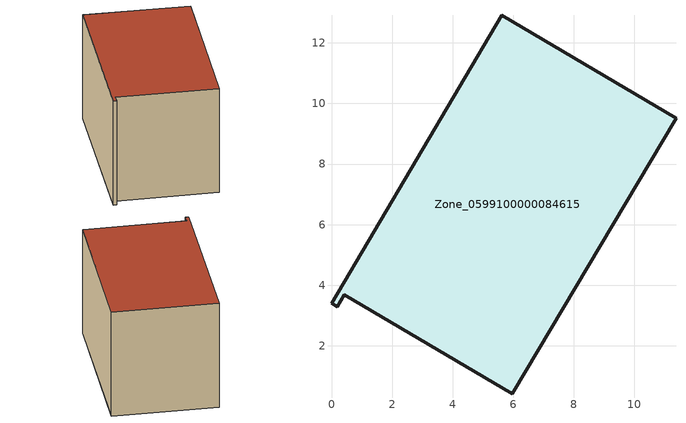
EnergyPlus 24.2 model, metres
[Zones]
Zone_0599100000084615
 floor ground (C_G): 5.97,0.41 0.41,3.68 0.19,3.3 0,3.41 5.62,12.92 11.37,9.51 z2.23
 wall outside (C_F): 11.37,9.51 5.62,12.92 0,3.41 0.19,3.3 0.41,3.68 5.97,0.41 11.37,9.51 z2.23:9.48
 roof outside (C_R): 0.41,3.68 5.97,0.41 11.37,9.51 5.62,12.92 0,3.41 0.19,3.3 z9.48
[BUILDING]
Pand.0599100000084615: North Axis=0; Terrain=City; Loads Convergence Tolerance Value=0.04; Temperature Convergence Tolerance Value=0.4; Solar Distribution=FullExterior; Maximum Number of Warmup Days=25; Minimum Number of Warmup Days=1
[Site:Location]
Rotterdam.The.Hague.AP_ZH_NLD Design_Conditions: Latitude=51.96; Longitude=4.45; Time Zone=1; Elevation=-4.5
[SITE:GROUNDTEMPERATURE:BUILDINGSURFACE]
18, 18, 18, 18, 18, 18, 18, 18, 18, 18, 18, 18
[MATERIAL] Thermal Absorptance=0.9; Solar Absorptance=0.7; Visible Absorptance=0.7
Name | Roughness | Thickness | Conductivity | Density | Specific Heat
G.TI.1946-1964 | MediumSmooth | 0.15 | 1 | 540 | 1210
F.TI.1946-1964 | Rough | 0.3 | 0.857143 | 1920 | 840
R.TI.1946-1964 | MediumRough | 0.2 | 0.277778 | 1500 | 1000
[CONSTRUCTION]
C_G: G.TI.1946-1964
C_F: F.TI.1946-1964
C_R: R.TI.1946-1964
[ZONE]
Zone_0599100000084615: Type=1; Multiplier=1; Ceiling Height=Autocalculate; Volume=Autocalculate; Floor Area=autocalculate; Part of Total Floor Area=Yes
[ZONEINFILTRATION:DESIGNFLOWRATE]
Infil_Zone_0599100000084615: Zone or ZoneList or Space or SpaceList=Zone_0599100000084615; Schedule=AlwaysOn; Design Flow Rate Calculation Method=Flow/Area; Flow Rate per Floor Area=0.003; Constant Term Coefficient=1; Temperature Term Coefficient=0; Velocity Term Coefficient=0; Velocity Squared Term Coefficient=0
[HVACTEMPLATE:ZONE:IDEALLOADSAIRSYSTEM]
Zone_0599100000084615: Maximum Heating Supply Air Temperature=50; Minimum Cooling Supply Air Temperature=13; Maximum Heating Supply Air Humidity Ratio=0.0156; Minimum Cooling Supply Air Humidity Ratio=0.0077; Heating Limit=NoLimit; Cooling Limit=NoLimit; Dehumidification Control Type=ConstantSensibleHeatRatio; Cooling Sensible Heat Ratio=0.7; Dehumidification Setpoint=60; Humidification Control Type=None; Humidification Setpoint=30; Outdoor Air Method=None; Outdoor Air Flow Rate per Person=0.00944; Outdoor Air Flow Rate per Zone Floor Area=0; Outdoor Air Flow Rate per Zone=0; Demand Controlled Ventilation Type=None; Outdoor Air Economizer Type=NoEconomizer; Heat Recovery Type=None; Sensible Heat Recovery Effectiveness=0.7; Latent Heat Recovery Effectiveness=0.65
[ZONECONTROL:THERMOSTAT]
ThermostatControl_Zone_0599100000084615: Zone or ZoneList=Zone_0599100000084615; Control Type Schedule=DualSetpointControlType; Control 1=Thermostat_Zone_0599100000084615; Temperature Difference Between Cutout And Setpoint=0
[THERMOSTATSETPOINT:DUALSETPOINT]
Thermostat_Zone_0599100000084615: Heating Setpoint Temperature Schedule=HeatingSetpoint_Zone_0599100000084615; Cooling Setpoint Temperature Schedule=CoolingSetpoint_Zone_0599100000084615
[SCHEDULE:COMPACT]
HeatingSetpoint_Zone_0599100000084615: Through: 12/31, For: AllDays, Until: 24:00, 21
CoolingSetpoint_Zone_0599100000084615: Through: 12/31, For: AllDays, Until: 24:00, 24
DualSetpointControlType: Through: 12/31, For: AllDays, Until: 24:00, 4
AlwaysOn: Through: 12/31, For: AllDays, Until: 24:00, 1
